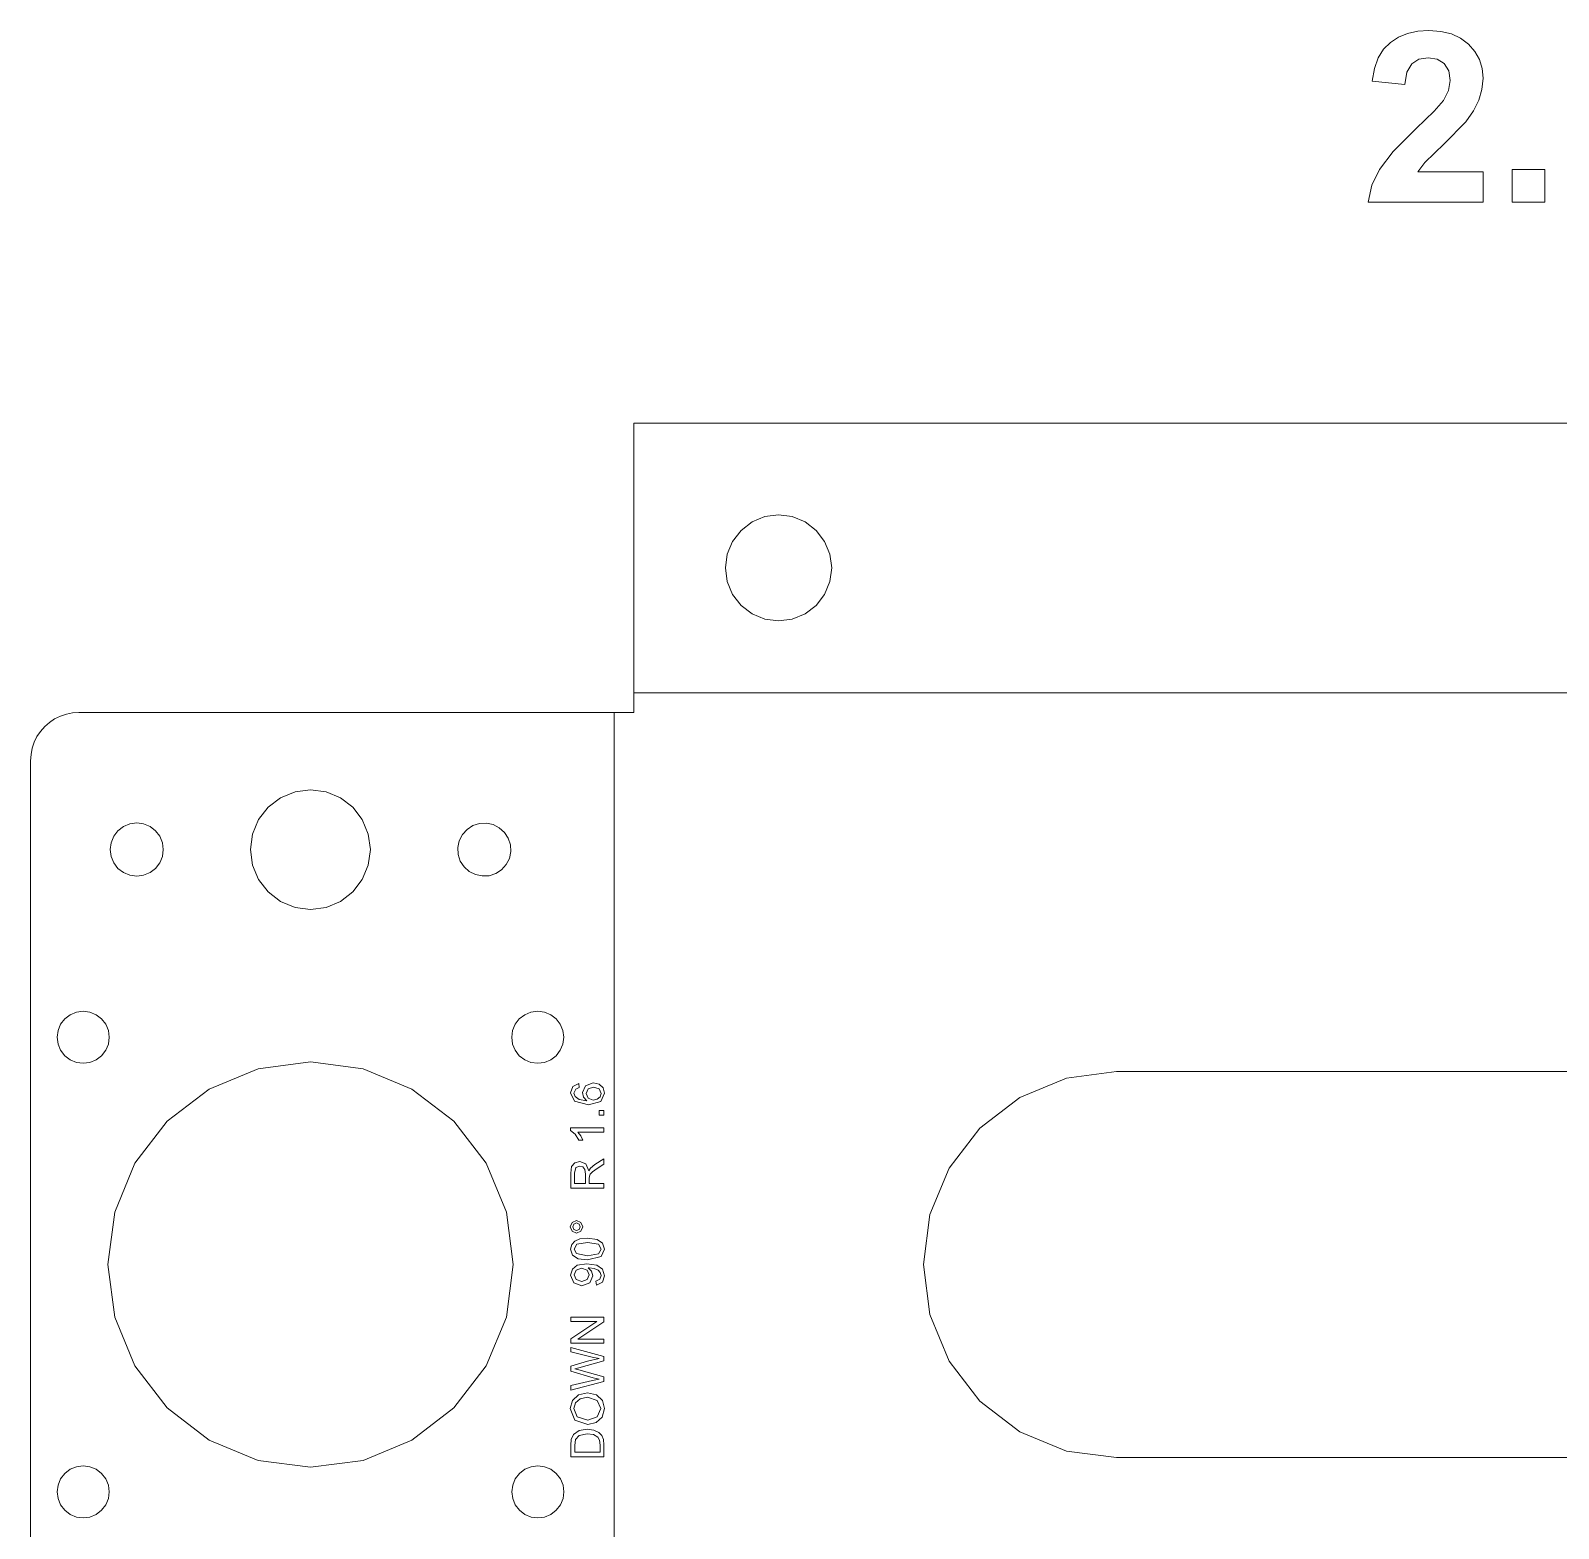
# Model space of a CAD drawing. Header units: millimetres. Extents: x 5 to 3562, y -58 to 420.
# Drawn here: x 1954.1 to 2112.4, y 264.9 to 420.1 of the extents above; entities that cross this region are included whole.
import ezdxf

# ---------------------------------------------------------------- set-up
doc = ezdxf.new("R2010")
doc.units = ezdxf.units.MM
doc.layers.add('2.5mm mild steel', color=7, linetype='BYLAYER', lineweight=5, true_color=0xffffff)
doc.layers.add('Layer0', color=7, linetype='BYLAYER', lineweight=5, true_color=0xffffff)

msp = doc.modelspace()

# ---------------------------------------------------------------- linework, layer by layer
at = {"layer": '2.5mm mild steel'}
for p, q in [((2095.82, 419.39), (2096.76, 419.77)), ((2096.76, 419.77), (2097.81, 420)), ((2097.81, 420), (2098.96, 420.07)), ((2098.96, 420.07), (2100.2, 419.98)), ((2100.2, 419.98), (2101.3, 419.72)), ((2101.3, 419.72), (2102.25, 419.28)), ((2093.7, 417.24), (2094.26, 418.14)), ((2094.26, 418.14), (2094.97, 418.85)), ((2094.97, 418.85), (2095.82, 419.39)), ((2102.25, 419.28), (2103.07, 418.66)), ((2103.07, 418.66), (2103.73, 417.91)), ((2103.73, 417.91), (2104.2, 417.08)), ((2093.31, 416.13), (2093.7, 417.24)), ((2097.18, 416.62), (2096.69, 415.77)), ((2097.92, 417.1), (2097.18, 416.62)), ((2098.87, 417.26), (2097.92, 417.1)), ((2099.83, 417.11), (2098.87, 417.26)), ((2100.56, 416.65), (2099.83, 417.11)), ((2101.01, 415.91), (2100.56, 416.65)), ((2104.2, 417.08), (2104.48, 416.15)), ((2093.08, 414.83), (2093.31, 416.13)), ((2096.46, 414.5), (2093.08, 414.83)), ((2096.69, 415.77), (2096.46, 414.5)), ((2100.99, 413.87), (2101.17, 414.91)), ((2101.17, 414.91), (2101.01, 415.91)), ((2104.57, 415.15), (2104.46, 413.98)), ((2104.48, 416.15), (2104.57, 415.15)), ((2100.47, 412.83), (2100.99, 413.87)), ((2104.46, 413.98), (2104.14, 412.87)), ((2097.65, 409.93), (2099.5, 411.72)), ((2099.5, 411.72), (2100.47, 412.83)), ((2103.59, 411.77), (2102.78, 410.61)), ((2104.14, 412.87), (2103.59, 411.77)), ((2095.27, 407.55), (2097.65, 409.93)), ((2102.78, 410.61), (2100.56, 408.35)), ((2100.56, 408.35), (2098.53, 406.39)), ((2093.84, 405.69), (2095.27, 407.55)), ((2093.06, 404.04), (2093.84, 405.69)), ((2098.53, 406.39), (2097.83, 405.45)), ((2097.83, 405.45), (2104.57, 405.45)), ((2104.57, 405.45), (2104.57, 402.3)), ((2107.59, 402.3), (2107.59, 405.69)), ((2107.59, 405.69), (2110.98, 405.69)), ((2110.98, 405.69), (2110.98, 402.3)), ((2092.68, 402.3), (2093.06, 404.04)), ((2104.57, 402.3), (2092.68, 402.3)), ((2110.98, 402.3), (2107.59, 402.3))]:
    msp.add_line(p, q, dxfattribs=at)
at = {"layer": 'Layer0'}
for p, q in [((2466.6, 379.4), (2016.6, 379.4)), ((2016.6, 351.46), (2016.6, 379.4)), ((2028.85, 369.16), (2027.71, 368.29)), ((2030.17, 369.71), (2028.85, 369.16)), ((2031.6, 369.9), (2030.17, 369.71)), ((2033.02, 369.71), (2031.6, 369.9)), ((2034.35, 369.16), (2033.02, 369.71)), ((2035.49, 368.29), (2034.35, 369.16)), ((2027.71, 368.29), (2026.83, 367.15)), ((2036.36, 367.15), (2035.49, 368.29)), ((2026.28, 365.82), (2026.1, 364.4)), ((2026.83, 367.15), (2026.28, 365.82)), ((2036.91, 365.82), (2036.36, 367.15)), ((2037.1, 364.4), (2036.91, 365.82)), ((2026.1, 364.4), (2026.28, 362.98)), ((2036.91, 362.98), (2037.1, 364.4)), ((2026.28, 362.98), (2026.83, 361.65)), ((2036.36, 361.65), (2036.91, 362.98)), ((2026.83, 361.65), (2027.71, 360.51)), ((2035.49, 360.51), (2036.36, 361.65)), ((2027.71, 360.51), (2028.85, 359.64)), ((2028.85, 359.64), (2030.17, 359.09)), ((2033.02, 359.09), (2034.35, 359.64)), ((2034.35, 359.64), (2035.49, 360.51)), ((2030.17, 359.09), (2031.6, 358.9)), ((2031.6, 358.9), (2033.02, 359.09)), ((2016.6, 349.42), (2016.6, 351.46)), ((1956.07, 348.38), (1955.58, 347.95)), ((1956.61, 348.75), (1956.07, 348.38)), ((1957.2, 349.04), (1956.61, 348.75)), ((1957.82, 349.25), (1957.2, 349.04)), ((1958.46, 349.37), (1957.82, 349.25)), ((1959.11, 349.42), (1958.46, 349.37)), ((1959.11, 349.42), (2014.56, 349.42)), ((2014.56, 349.42), (2016.6, 349.42)), ((1954.78, 346.92), (1954.49, 346.33)), ((1955.15, 347.46), (1954.78, 346.92)), ((1955.58, 347.95), (1955.15, 347.46)), ((1954.16, 345.07), (1954.11, 344.42)), ((1954.28, 345.71), (1954.16, 345.07)), ((1954.49, 346.33), (1954.28, 345.71)), ((1954.11, 344.42), (1954.11, 240.02)), ((1980.01, 340.59), (1978.73, 339.6)), ((1981.51, 341.21), (1980.01, 340.59)), ((1983.11, 341.42), (1981.51, 341.21)), ((1984.72, 341.21), (1983.11, 341.42)), ((1986.21, 340.59), (1984.72, 341.21)), ((1987.5, 339.6), (1986.21, 340.59)), ((1978.73, 339.6), (1977.74, 338.32)), ((1988.48, 338.32), (1987.5, 339.6)), ((1963.17, 337.16), (1962.73, 336.59)), ((1963.74, 337.6), (1963.17, 337.16)), ((1964.4, 337.87), (1963.74, 337.6)), ((1965.11, 337.97), (1964.4, 337.87)), ((1965.82, 337.87), (1965.11, 337.97)), ((1966.49, 337.6), (1965.82, 337.87)), ((1967.06, 337.16), (1966.49, 337.6)), ((1967.49, 336.59), (1967.06, 337.16)), ((1977.74, 338.32), (1977.12, 336.82)), ((1989.1, 336.82), (1988.48, 338.32)), ((1999.33, 337.31), (1998.85, 336.77)), ((1999.93, 337.7), (1999.33, 337.31)), ((2000.61, 337.92), (1999.93, 337.7)), ((2001.33, 337.96), (2000.61, 337.92)), ((2002.03, 337.81), (2001.33, 337.96)), ((2002.67, 337.48), (2002.03, 337.81)), ((2003.2, 337), (2002.67, 337.48)), ((1962.46, 335.93), (1962.36, 335.22)), ((1962.73, 336.59), (1962.46, 335.93)), ((1967.77, 335.93), (1967.49, 336.59)), ((1967.86, 335.22), (1967.77, 335.93)), ((1977.12, 336.82), (1976.91, 335.22)), ((1989.31, 335.22), (1989.1, 336.82)), ((1998.52, 336.13), (1998.37, 335.43)), ((1998.85, 336.77), (1998.52, 336.13)), ((2003.59, 336.4), (2003.2, 337)), ((2003.82, 335.72), (2003.59, 336.4)), ((2003.85, 335), (2003.82, 335.72)), ((1962.36, 335.22), (1962.46, 334.51)), ((1962.46, 334.51), (1962.73, 333.84)), ((1967.49, 333.84), (1967.77, 334.51)), ((1967.77, 334.51), (1967.86, 335.22)), ((1976.91, 335.22), (1977.12, 333.61)), ((1989.1, 333.61), (1989.31, 335.22)), ((1998.37, 335.43), (1998.41, 334.71)), ((1998.41, 334.71), (1998.63, 334.03)), ((1998.63, 334.03), (1999.02, 333.43)), ((2003.38, 333.66), (2003.71, 334.3)), ((2003.71, 334.3), (2003.85, 335)), ((1962.73, 333.84), (1963.17, 333.27)), ((1963.17, 333.27), (1963.74, 332.84)), ((1963.74, 332.84), (1964.4, 332.56)), ((1964.4, 332.56), (1965.11, 332.47)), ((1965.11, 332.47), (1965.82, 332.56)), ((1965.82, 332.56), (1966.49, 332.84)), ((1966.49, 332.84), (1967.06, 333.27)), ((1967.06, 333.27), (1967.49, 333.84)), ((1977.12, 333.61), (1977.74, 332.12)), ((1988.48, 332.12), (1989.1, 333.61)), ((1999.02, 333.43), (1999.56, 332.95)), ((1999.56, 332.95), (2000.2, 332.62)), ((2000.2, 332.62), (2000.9, 332.48)), ((2000.9, 332.48), (2001.62, 332.51)), ((2001.62, 332.51), (2002.3, 332.74)), ((2002.3, 332.74), (2002.9, 333.13)), ((2002.9, 333.13), (2003.38, 333.66)), ((1977.74, 332.12), (1978.73, 330.83)), ((1978.73, 330.83), (1980.01, 329.85)), ((1986.21, 329.85), (1987.5, 330.83)), ((1987.5, 330.83), (1988.48, 332.12)), ((1980.01, 329.85), (1981.51, 329.23)), ((1981.51, 329.23), (1983.11, 329.02)), ((1983.11, 329.02), (1984.72, 329.23)), ((1984.72, 329.23), (1986.21, 329.85)), ((1958.86, 318.37), (1958.21, 318.11)), ((1959.56, 318.47), (1958.86, 318.37)), ((1960.26, 318.37), (1959.56, 318.47)), ((1960.91, 318.11), (1960.26, 318.37)), ((2005.95, 318.37), (2005.3, 318.11)), ((2006.65, 318.47), (2005.95, 318.37)), ((2007.35, 318.37), (2006.65, 318.47)), ((2008, 318.11), (2007.35, 318.37)), ((1957.22, 317.12), (1956.96, 316.47)), ((1957.65, 317.68), (1957.22, 317.12)), ((1958.21, 318.11), (1957.65, 317.68)), ((1961.47, 317.68), (1960.91, 318.11)), ((1961.9, 317.12), (1961.47, 317.68)), ((1962.17, 316.47), (1961.9, 317.12)), ((2004.31, 317.12), (2004.04, 316.47)), ((2004.74, 317.68), (2004.31, 317.12)), ((2005.3, 318.11), (2004.74, 317.68)), ((2008.56, 317.68), (2008, 318.11)), ((2008.99, 317.12), (2008.56, 317.68)), ((2009.26, 316.47), (2008.99, 317.12)), ((1956.96, 316.47), (1956.86, 315.77)), ((1956.86, 315.77), (1956.96, 315.07)), ((1956.96, 315.07), (1957.22, 314.42)), ((1961.9, 314.42), (1962.17, 315.07)), ((1962.26, 315.77), (1962.17, 316.47)), ((1962.17, 315.07), (1962.26, 315.77)), ((2004.04, 316.47), (2003.95, 315.77)), ((2003.95, 315.77), (2004.04, 315.07)), ((2004.04, 315.07), (2004.31, 314.42)), ((2008.99, 314.42), (2009.26, 315.07)), ((2009.35, 315.77), (2009.26, 316.47)), ((2009.26, 315.07), (2009.35, 315.77)), ((1957.22, 314.42), (1957.65, 313.86)), ((1957.65, 313.86), (1958.21, 313.43)), ((1958.21, 313.43), (1958.86, 313.16)), ((1960.26, 313.16), (1960.91, 313.43)), ((1960.91, 313.43), (1961.47, 313.86)), ((1961.47, 313.86), (1961.9, 314.42)), ((2004.31, 314.42), (2004.74, 313.86)), ((2004.74, 313.86), (2005.3, 313.43)), ((2005.3, 313.43), (2005.95, 313.16)), ((2007.35, 313.16), (2008, 313.43)), ((2008, 313.43), (2008.56, 313.86)), ((2008.56, 313.86), (2008.99, 314.42)), ((1958.86, 313.16), (1959.56, 313.07)), ((1959.56, 313.07), (1960.26, 313.16)), ((1977.68, 312.5), (1972.61, 310.4)), ((1983.11, 313.22), (1977.68, 312.5)), ((1988.55, 312.5), (1983.11, 313.22)), ((1993.61, 310.4), (1988.55, 312.5)), ((2005.95, 313.16), (2006.65, 313.07)), ((2006.65, 313.07), (2007.35, 313.16)), ((2066.6, 312.22), (2061.42, 311.54)), ((2416.6, 312.22), (2066.6, 312.22)), ((1972.61, 310.4), (1968.26, 307.07)), ((1997.96, 307.07), (1993.61, 310.4)), ((2010.06, 310.01), (2010.28, 310.67)), ((2010.28, 310.67), (2010.91, 310.98)), ((2010.58, 310.4), (2010.4, 309.98)), ((2010.95, 310.56), (2010.58, 310.4)), ((2010.91, 310.98), (2010.95, 310.56)), ((2011.28, 310.03), (2011.59, 310.75)), ((2011.59, 310.75), (2012.39, 311.04)), ((2011.86, 310.42), (2011.65, 309.94)), ((2012.42, 310.61), (2011.86, 310.42)), ((2012.39, 311.04), (2013, 310.9)), ((2013.01, 310.42), (2012.42, 310.61)), ((2013, 310.9), (2013.42, 310.52)), ((2013.22, 309.96), (2013.01, 310.42)), ((2013.42, 310.52), (2013.57, 309.97)), ((2061.42, 311.54), (2056.6, 309.54)), ((2010.45, 309.14), (2010.06, 310.01)), ((2010.4, 309.98), (2010.52, 309.63)), ((2011.9, 308.77), (2010.45, 309.14)), ((2010.52, 309.63), (2010.94, 309.31)), ((2010.94, 309.31), (2011.74, 309.19)), ((2011.39, 309.56), (2011.28, 310.03)), ((2011.74, 309.19), (2011.39, 309.56)), ((2011.65, 309.94), (2011.86, 309.46)), ((2011.86, 309.46), (2012.4, 309.26)), ((2013.18, 309.1), (2011.9, 308.77)), ((2012.4, 309.26), (2012.81, 309.35)), ((2012.81, 309.35), (2013.12, 309.61)), ((2013.12, 309.61), (2013.22, 309.96)), ((2013.57, 309.97), (2013.18, 309.1)), ((2056.6, 309.54), (2052.46, 306.36)), ((1968.26, 307.07), (1964.93, 302.72)), ((2001.3, 302.72), (1997.96, 307.07)), ((2013.03, 307.69), (2013.03, 308.17)), ((2013.03, 308.17), (2013.51, 308.17)), ((2013.51, 307.69), (2013.03, 307.69)), ((2013.51, 308.17), (2013.51, 307.69)), ((2010.06, 306.1), (2010.06, 306.37)), ((2010.06, 306.37), (2013.51, 306.37)), ((2010.52, 305.72), (2010.06, 306.1)), ((2010.92, 305.1), (2010.52, 305.72)), ((2013.51, 305.95), (2010.82, 305.95)), ((2010.82, 305.95), (2011.11, 305.55)), ((2011.11, 305.55), (2011.33, 305.1)), ((2013.51, 306.37), (2013.51, 305.95)), ((2052.46, 306.36), (2049.28, 302.22)), ((2011.33, 305.1), (2010.92, 305.1)), ((1964.93, 302.72), (1962.83, 297.65)), ((2003.4, 297.65), (2001.3, 302.72)), ((2010.07, 301.68), (2010.16, 302.38)), ((2010.16, 302.38), (2010.49, 302.76)), ((2010.49, 302.76), (2011.01, 302.9)), ((2011.01, 302.43), (2010.61, 302.26)), ((2011.01, 302.9), (2011.63, 302.67)), ((2011.32, 302.34), (2011.01, 302.43)), ((2011.52, 302.07), (2011.32, 302.34)), ((2011.63, 302.67), (2011.95, 301.93)), ((2012.12, 302.21), (2012.58, 302.59)), ((2012.58, 302.59), (2013.51, 303.18)), ((2013.51, 302.61), (2012.8, 302.16)), ((2013.51, 303.18), (2013.51, 302.61)), ((2010.07, 300.15), (2010.07, 301.68)), ((2010.61, 302.26), (2010.45, 301.7)), ((2010.45, 301.7), (2010.45, 300.61)), ((2011.59, 301.59), (2011.52, 302.07)), ((2011.59, 300.61), (2011.59, 301.59)), ((2011.95, 301.93), (2012.12, 302.21)), ((2012, 301.39), (2011.98, 301.14)), ((2011.98, 301.14), (2011.98, 300.61)), ((2012.09, 301.6), (2012, 301.39)), ((2012.32, 301.83), (2012.09, 301.6)), ((2012.8, 302.16), (2012.32, 301.83)), ((2049.28, 302.22), (2047.28, 297.39)), ((2013.51, 300.15), (2010.07, 300.15)), ((2010.45, 300.61), (2011.59, 300.61)), ((2011.98, 300.61), (2013.51, 300.61)), ((2013.51, 300.61), (2013.51, 300.15)), ((1962.83, 297.65), (1962.11, 292.22)), ((2004.11, 292.22), (2003.4, 297.65)), ((2010.01, 296.13), (2010.2, 296.59)), ((2010.2, 295.67), (2010.01, 296.13)), ((2010.2, 296.59), (2010.66, 296.78)), ((2010.38, 296.41), (2010.27, 296.13)), ((2010.27, 296.13), (2010.38, 295.85)), ((2010.66, 296.53), (2010.38, 296.41)), ((2010.66, 296.78), (2011.12, 296.59)), ((2010.94, 296.41), (2010.66, 296.53)), ((2011.06, 296.13), (2010.94, 296.41)), ((2010.94, 295.85), (2011.06, 296.13)), ((2011.12, 296.59), (2011.31, 296.13)), ((2011.31, 296.13), (2011.12, 295.67)), ((2047.28, 297.39), (2046.6, 292.22)), ((2010.17, 294.31), (2010.49, 294.66)), ((2010.66, 295.48), (2010.2, 295.67)), ((2010.38, 295.85), (2010.66, 295.74)), ((2010.49, 294.66), (2011, 294.87)), ((2010.66, 295.74), (2010.94, 295.85)), ((2011.12, 295.67), (2010.66, 295.48)), ((2011.81, 294.52), (2010.69, 294.32)), ((2011, 294.87), (2011.81, 294.95)), ((2011.81, 294.95), (2012.79, 294.83)), ((2012.94, 294.32), (2011.81, 294.52)), ((2012.79, 294.83), (2013.37, 294.45)), ((2013.37, 294.45), (2013.57, 293.83)), ((2010.06, 293.83), (2010.17, 294.31)), ((2010.26, 293.2), (2010.06, 293.83)), ((2010.83, 292.83), (2010.26, 293.2)), ((2010.69, 294.32), (2010.41, 293.82)), ((2010.41, 293.82), (2010.65, 293.36)), ((2010.65, 293.36), (2011.81, 293.14)), ((2011.81, 292.71), (2010.83, 292.83)), ((2011.81, 293.14), (2012.94, 293.34)), ((2013.21, 293.05), (2011.81, 292.71)), ((2013.22, 293.83), (2012.94, 294.32)), ((2012.94, 293.34), (2013.22, 293.83)), ((2013.57, 293.83), (2013.21, 293.05)), ((1962.11, 292.22), (1962.83, 286.78)), ((2003.4, 286.78), (2004.11, 292.22)), ((2010.06, 291.11), (2010.24, 291.73)), ((2010.24, 291.73), (2010.75, 292.15)), ((2010.62, 291.63), (2010.41, 291.17)), ((2011.2, 291.83), (2010.62, 291.63)), ((2010.75, 292.15), (2011.72, 292.29)), ((2011.77, 291.64), (2011.2, 291.83)), ((2011.72, 292.29), (2012.77, 292.15)), ((2011.97, 291.15), (2011.77, 291.64)), ((2011.98, 291.87), (2011.89, 291.87)), ((2011.89, 291.87), (2012.22, 291.53)), ((2012.49, 291.81), (2011.98, 291.87)), ((2012.22, 291.53), (2012.35, 291.05)), ((2012.9, 291.65), (2012.49, 291.81)), ((2012.77, 292.15), (2013.37, 291.73)), ((2013.13, 291.41), (2012.9, 291.65)), ((2013.22, 291.07), (2013.13, 291.41)), ((2013.37, 291.73), (2013.57, 291.06)), ((2046.6, 292.22), (2047.28, 287.04)), ((2010.38, 290.34), (2010.06, 291.11)), ((2011.22, 290.03), (2010.38, 290.34)), ((2010.41, 291.17), (2010.64, 290.68)), ((2010.64, 290.68), (2011.23, 290.47)), ((2012.04, 290.33), (2011.22, 290.03)), ((2011.23, 290.47), (2011.77, 290.66)), ((2011.77, 290.66), (2011.97, 291.15)), ((2012.35, 291.05), (2012.04, 290.33)), ((2012.68, 290.5), (2013.09, 290.7)), ((2012.72, 290.1), (2012.68, 290.5)), ((2013.35, 290.4), (2012.72, 290.1)), ((2013.09, 290.7), (2013.22, 291.07)), ((2013.57, 291.06), (2013.35, 290.4)), ((1962.83, 286.78), (1964.93, 281.72)), ((2001.3, 281.72), (2003.4, 286.78)), ((2010.07, 286.33), (2010.07, 286.77)), ((2010.07, 286.77), (2013.51, 286.77)), ((2013.51, 286.77), (2013.51, 286.3)), ((2047.28, 287.04), (2049.28, 282.22)), ((2010.07, 284.52), (2012.77, 286.33)), ((2012.77, 286.33), (2010.07, 286.33)), ((2013.51, 286.3), (2010.81, 284.49)), ((2010.07, 284.06), (2010.07, 284.52)), ((2013.51, 284.06), (2010.07, 284.06)), ((2010.07, 283.18), (2010.07, 283.64)), ((2010.07, 283.64), (2013.51, 282.69)), ((2010.81, 284.49), (2013.51, 284.49)), ((2013.51, 284.49), (2013.51, 284.06)), ((1964.93, 281.72), (1968.26, 277.37)), ((1997.96, 277.37), (2001.3, 281.72)), ((2012.28, 282.64), (2010.07, 283.18)), ((2010.07, 281.71), (2011.81, 282.2)), ((2013.51, 282.25), (2010.89, 281.53)), ((2011.81, 282.2), (2013.03, 282.47)), ((2013.03, 282.47), (2012.28, 282.64)), ((2013.51, 282.69), (2013.51, 282.25)), ((2049.28, 282.22), (2052.46, 278.07)), ((2010.07, 281.16), (2010.07, 281.71)), ((2012.39, 280.5), (2010.07, 281.16)), ((2010.07, 279.68), (2012.33, 280.2)), ((2010.89, 281.53), (2010.49, 281.42)), ((2010.49, 281.42), (2010.89, 281.32)), ((2010.89, 281.32), (2013.51, 280.59)), ((2012.33, 280.2), (2013.03, 280.35)), ((2013.03, 280.35), (2012.39, 280.5)), ((2013.51, 280.59), (2013.51, 280.12)), ((2013.51, 280.12), (2010.07, 279.21)), ((2010.07, 279.21), (2010.07, 279.68)), ((2010.24, 278.15), (2010.87, 278.73)), ((2010.87, 278.73), (2011.8, 278.94)), ((2011.8, 278.94), (2012.73, 278.72)), ((2012.73, 278.72), (2013.36, 278.13)), ((1968.26, 277.37), (1972.61, 274.03)), ((1993.61, 274.03), (1997.96, 277.37)), ((2010.01, 277.29), (2010.24, 278.15)), ((2010.49, 276.1), (2010.01, 277.29)), ((2010.57, 277.91), (2010.4, 277.29)), ((2010.4, 277.29), (2010.73, 276.46)), ((2011.06, 278.32), (2010.57, 277.91)), ((2011.79, 278.47), (2011.06, 278.32)), ((2012.82, 278.13), (2011.79, 278.47)), ((2013.18, 277.29), (2012.82, 278.13)), ((2012.82, 276.45), (2013.18, 277.29)), ((2013.57, 277.29), (2013.34, 276.42)), ((2013.36, 278.13), (2013.57, 277.29)), ((2052.46, 278.07), (2056.6, 274.9)), ((2011.84, 275.64), (2010.49, 276.1)), ((2010.73, 276.46), (2011.84, 276.11)), ((2011.84, 276.11), (2012.82, 276.45)), ((2012.69, 275.84), (2011.84, 275.64)), ((2013.34, 276.42), (2012.69, 275.84)), ((1972.61, 274.03), (1977.68, 271.93)), ((1988.55, 271.93), (1993.61, 274.03)), ((2010.07, 273.5), (2010.12, 274.11)), ((2010.12, 274.11), (2010.37, 274.61)), ((2010.37, 274.61), (2010.95, 275.02)), ((2010.55, 274.08), (2010.48, 273.49)), ((2010.94, 274.51), (2010.55, 274.08)), ((2011.77, 274.69), (2010.94, 274.51)), ((2010.95, 275.02), (2011.77, 275.16)), ((2011.77, 275.16), (2012.47, 275.06)), ((2012.43, 274.6), (2011.77, 274.69)), ((2012.86, 274.34), (2012.43, 274.6)), ((2012.47, 275.06), (2012.97, 274.83)), ((2013.04, 274.04), (2012.86, 274.34)), ((2012.97, 274.83), (2013.28, 274.52)), ((2013.11, 273.5), (2013.04, 274.04)), ((2013.28, 274.52), (2013.45, 274.11)), ((2013.45, 274.11), (2013.51, 273.55)), ((2056.6, 274.9), (2061.42, 272.9)), ((2010.07, 272.31), (2010.07, 273.5)), ((2013.51, 272.31), (2010.07, 272.31)), ((2010.48, 273.49), (2010.48, 272.77)), ((2010.48, 272.77), (2013.11, 272.77)), ((2013.11, 272.77), (2013.11, 273.5)), ((2013.51, 273.55), (2013.51, 272.31)), ((2061.42, 272.9), (2066.6, 272.22)), ((1958.21, 271.01), (1957.65, 270.58)), ((1958.86, 271.27), (1958.21, 271.01)), ((1959.56, 271.37), (1958.86, 271.27)), ((1960.26, 271.27), (1959.56, 271.37)), ((1960.91, 271.01), (1960.26, 271.27)), ((1961.47, 270.58), (1960.91, 271.01)), ((1977.68, 271.93), (1983.11, 271.22)), ((1983.11, 271.22), (1988.55, 271.93)), ((2005.31, 271.01), (2004.75, 270.58)), ((2005.96, 271.27), (2005.31, 271.01)), ((2006.66, 271.37), (2005.96, 271.27)), ((2007.36, 271.27), (2006.66, 271.37)), ((2008.01, 271.01), (2007.36, 271.27)), ((2008.57, 270.58), (2008.01, 271.01)), ((2066.6, 272.22), (2416.6, 272.22)), ((1956.96, 269.37), (1956.86, 268.67)), ((1957.22, 270.02), (1956.96, 269.37)), ((1957.65, 270.58), (1957.22, 270.02)), ((1961.9, 270.02), (1961.47, 270.58)), ((1962.17, 269.37), (1961.9, 270.02)), ((1962.26, 268.67), (1962.17, 269.37)), ((2004.06, 269.37), (2003.96, 268.67)), ((2004.32, 270.02), (2004.06, 269.37)), ((2004.75, 270.58), (2004.32, 270.02)), ((2009, 270.02), (2008.57, 270.58)), ((2009.27, 269.37), (2009, 270.02)), ((2009.36, 268.67), (2009.27, 269.37)), ((1956.86, 268.67), (1956.96, 267.97)), ((1956.96, 267.97), (1957.22, 267.32)), ((1961.9, 267.32), (1962.17, 267.97)), ((1962.17, 267.97), (1962.26, 268.67)), ((2003.96, 268.67), (2004.06, 267.97)), ((2004.06, 267.97), (2004.32, 267.32)), ((2009, 267.32), (2009.27, 267.97)), ((2009.27, 267.97), (2009.36, 268.67)), ((1957.22, 267.32), (1957.65, 266.76)), ((1957.65, 266.76), (1958.21, 266.33)), ((1958.21, 266.33), (1958.86, 266.06)), ((1958.86, 266.06), (1959.56, 265.97)), ((1959.56, 265.97), (1960.26, 266.06)), ((1960.26, 266.06), (1960.91, 266.33)), ((1960.91, 266.33), (1961.47, 266.76)), ((1961.47, 266.76), (1961.9, 267.32)), ((2004.32, 267.32), (2004.75, 266.76)), ((2004.75, 266.76), (2005.31, 266.33)), ((2005.31, 266.33), (2005.96, 266.06)), ((2005.96, 266.06), (2006.66, 265.97)), ((2006.66, 265.97), (2007.36, 266.06)), ((2007.36, 266.06), (2008.01, 266.33)), ((2008.01, 266.33), (2008.57, 266.76)), ((2008.57, 266.76), (2009, 267.32))]:
    msp.add_line(p, q, dxfattribs=at)
at = {"layer": 'Layer0', "color": 2, "true_color": 0xffff00}
for p, q in [((2016.6, 351.46), (2466.6, 351.46)), ((2014.56, 349.42), (2014.56, 235.02))]:
    msp.add_line(p, q, dxfattribs=at)

doc.saveas('drawing.dxf')
